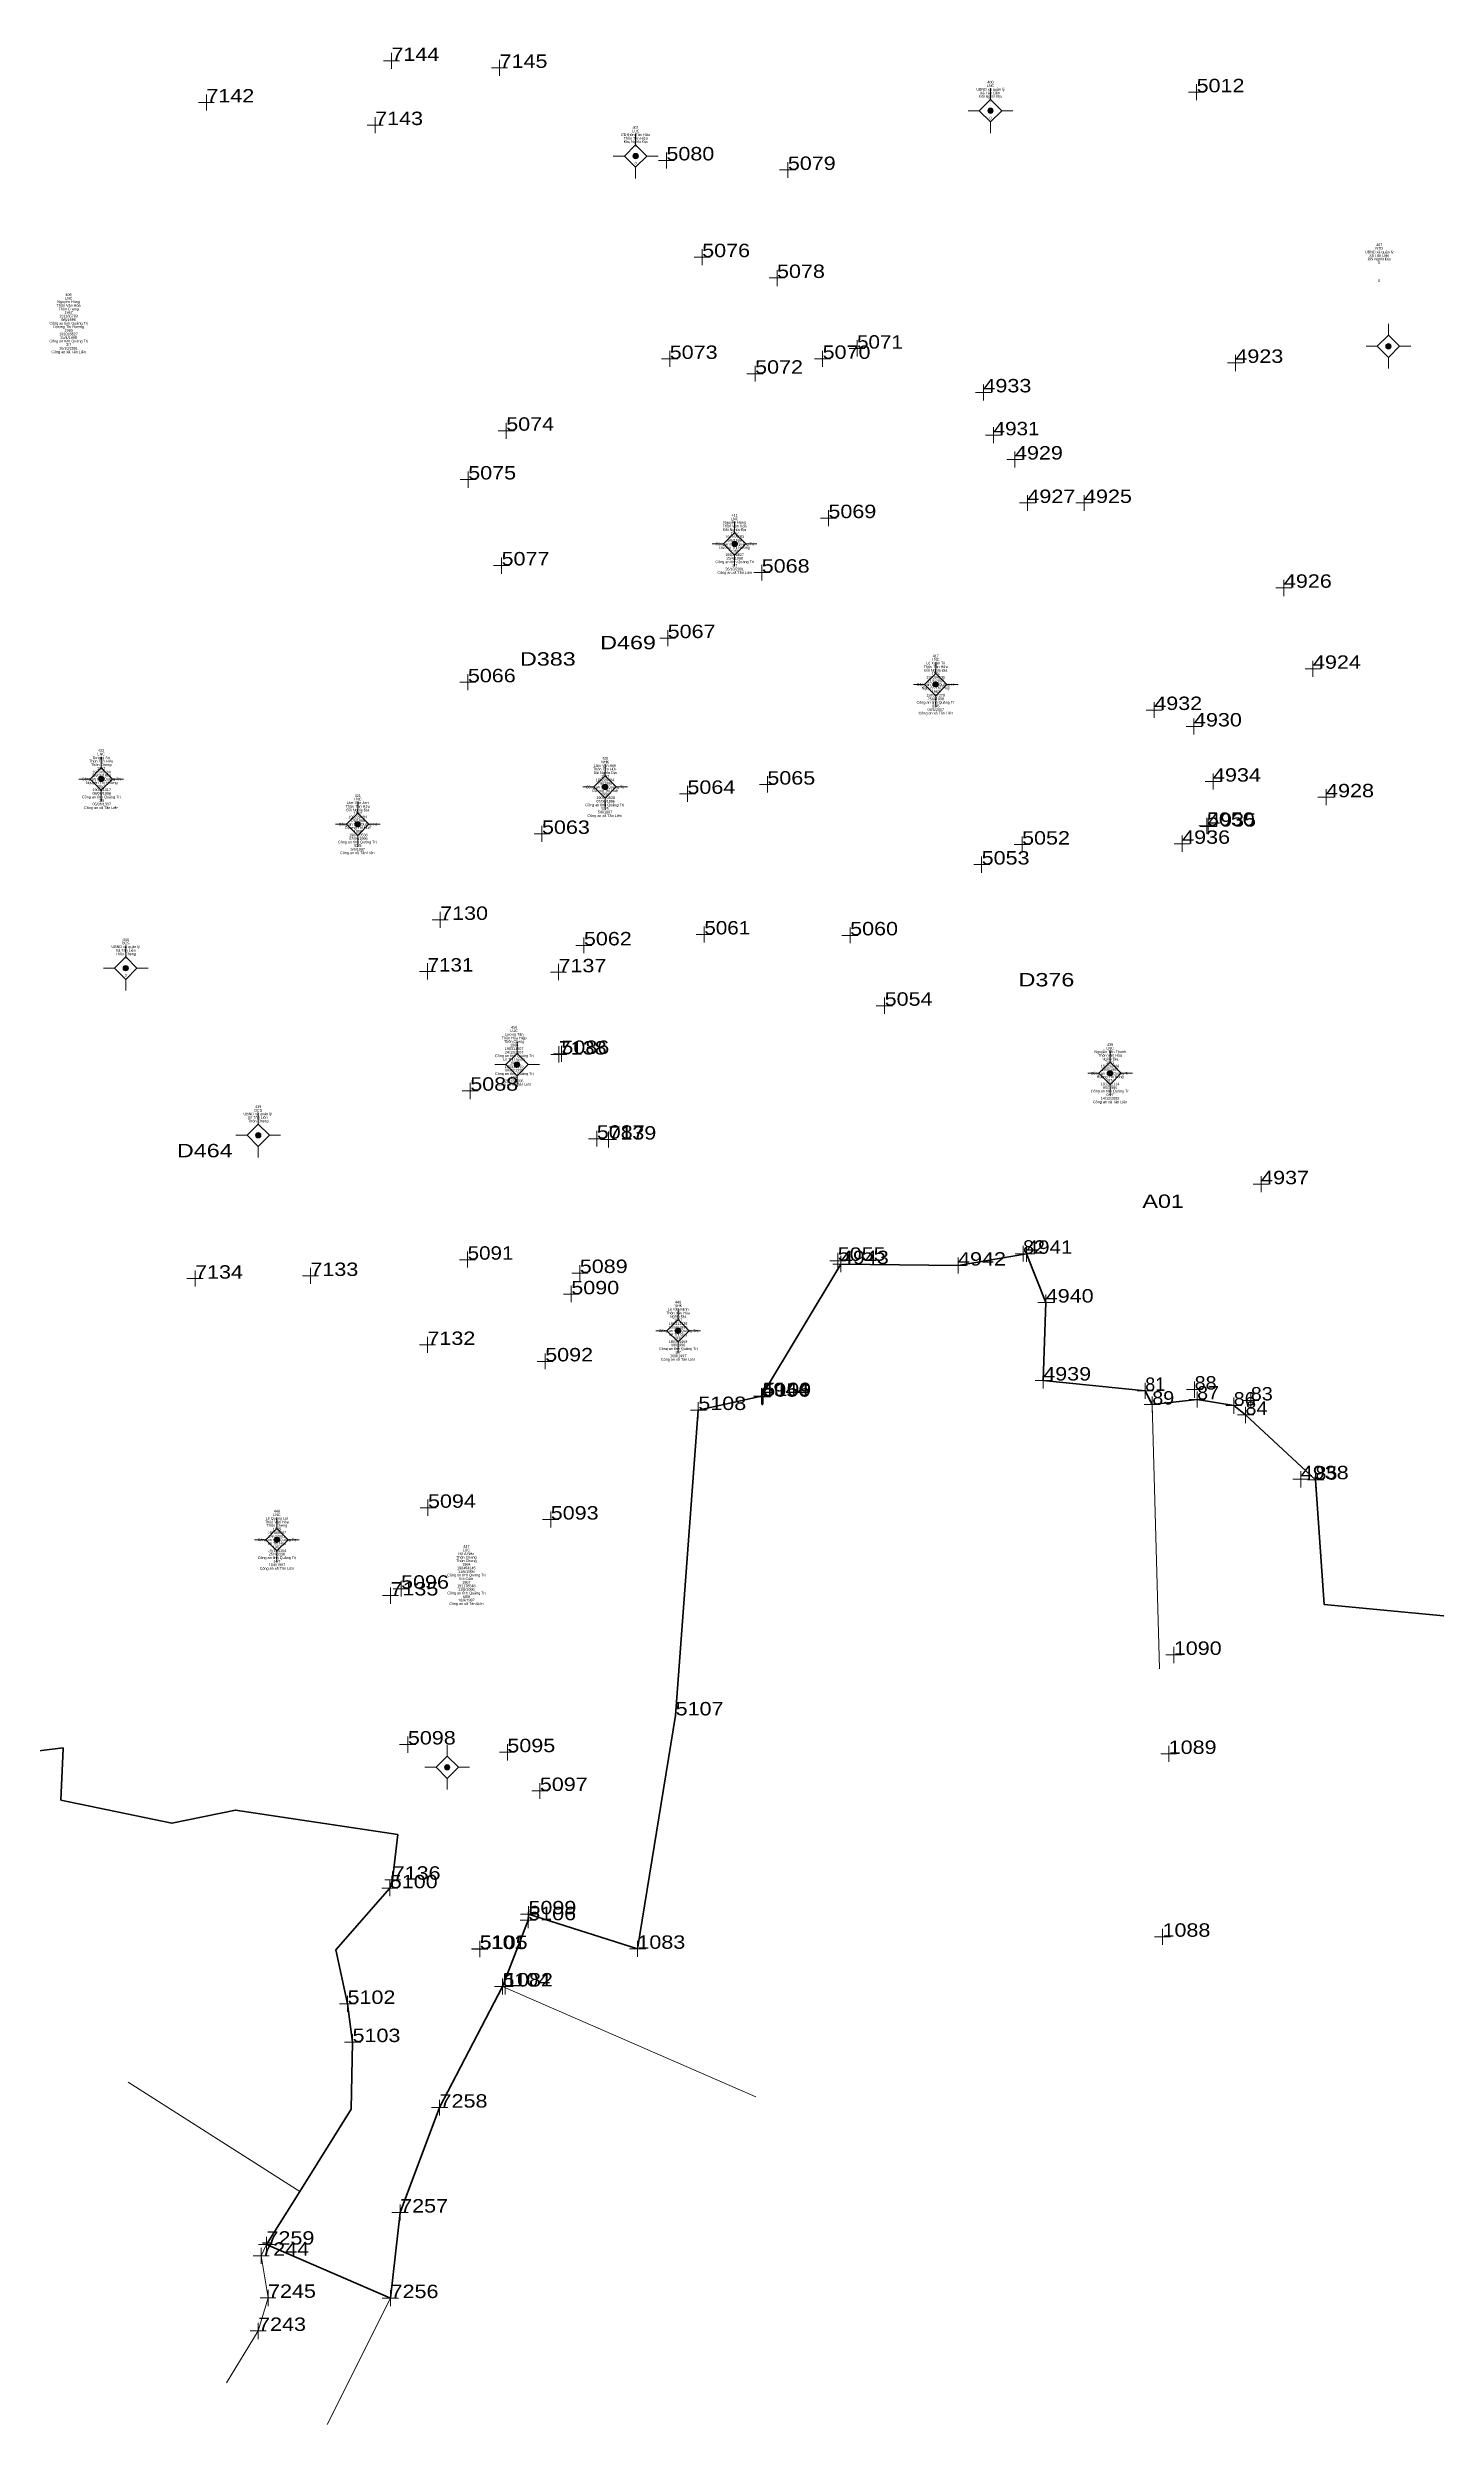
# Model space of a CAD drawing. Header units: metres. Extents: x 548949 to 550221, y 1836732 to 1838051.
# Drawn here: x 549618.3 to 549773.7, y 1836910.2 to 1837176 of the extents above; entities that cross this region are included whole.
import ezdxf
from ezdxf.enums import TextEntityAlignment as Align

# ---------------------------------------------------------------- set-up
doc = ezdxf.new("R2010")
doc.units = ezdxf.units.M
doc.header["$LTSCALE"] = 0.12
for name, color, linetype, lineweight in [('11', 7, 'Continuous', 13), ('4', 7, 'Continuous', 13), ('41', 7, 'Continuous', 13), ('52', 7, 'Continuous', 35)]:
    doc.layers.add(name, color=color, linetype=linetype, lineweight=lineweight)
doc.layers.add('15', color=7, linetype='Continuous')
doc.layers.add('5', color=7, linetype='Continuous')

msp = doc.modelspace()

# ---------------------------------------------------------------- hatches: boundary and pattern name
at = {"layer": '11'}
for points in [[(549724.0695, 1837168.89, 1), (549723.4695, 1837168.89, 1)], [(549684.3795, 1837163.82, 1), (549683.7795, 1837163.82, 1)], [(549768.5795, 1837142.55, 1), (549767.9795, 1837142.55, 1)], [(549695.4495, 1837120.45, 1), (549694.8495, 1837120.45, 1)], [(549717.9495, 1837104.73, 1), (549717.3495, 1837104.73, 1)], [(549624.5995, 1837094.16, 1), (549623.9995, 1837094.16, 1)], [(549680.9595, 1837093.27, 1), (549680.3595, 1837093.27, 1)], [(549653.2995, 1837089.11, 1), (549652.6995, 1837089.11, 1)], [(549627.3395, 1837073.01, 1), (549626.7395, 1837073.01, 1)], [(549671.1195, 1837062.23, 1), (549670.5195, 1837062.23, 1)], [(549737.4495, 1837061.26, 1), (549736.8495, 1837061.26, 1)], [(549642.1595, 1837054.32, 1), (549641.5595, 1837054.32, 1)], [(549689.1295, 1837032.46, 1), (549688.5295, 1837032.46, 1)], [(549644.2495, 1837009.09, 1), (549643.6495, 1837009.09, 1)], [(549663.2995, 1836983.65, 1), (549662.6995, 1836983.65, 1)]]:
    msp.add_hatch(color=256, dxfattribs=at).paths.add_polyline_path(points)

# ---------------------------------------------------------------- linework, layer by layer
for p, q in [((549723.77, 1837171.39), (549723.77, 1837170.14)), ((549722.52, 1837168.89), (549721.27, 1837168.89)), ((549723.77, 1837167.64), (549723.77, 1837166.39)), ((549726.27, 1837168.89), (549725.02, 1837168.89)), ((549684.08, 1837166.32), (549684.08, 1837165.07)), ((549682.83, 1837163.82), (549681.58, 1837163.82)), ((549684.08, 1837162.57), (549684.08, 1837161.32)), ((549686.58, 1837163.82), (549685.33, 1837163.82)), ((549768.28, 1837145.05), (549768.28, 1837143.8)), ((549767.03, 1837142.55), (549765.78, 1837142.55)), ((549768.28, 1837141.3), (549768.28, 1837140.05)), ((549770.78, 1837142.55), (549769.53, 1837142.55)), ((549695.15, 1837122.95), (549695.15, 1837121.7)), ((549693.9, 1837120.45), (549692.65, 1837120.45)), ((549697.65, 1837120.45), (549696.4, 1837120.45)), ((549695.15, 1837119.2), (549695.15, 1837117.95)), ((549717.65, 1837107.23), (549717.65, 1837105.98)), ((549716.4, 1837104.73), (549715.15, 1837104.73)), ((549717.65, 1837103.48), (549717.65, 1837102.23)), ((549720.15, 1837104.73), (549718.9, 1837104.73)), ((549624.3, 1837096.66), (549624.3, 1837095.41)), ((549680.66, 1837095.77), (549680.66, 1837094.52)), ((549623.05, 1837094.16), (549621.8, 1837094.16)), ((549624.3, 1837092.91), (549624.3, 1837091.66)), ((549626.8, 1837094.16), (549625.55, 1837094.16)), ((549679.41, 1837093.27), (549678.16, 1837093.27)), ((549683.16, 1837093.27), (549681.91, 1837093.27)), ((549653, 1837091.61), (549653, 1837090.36)), ((549680.66, 1837092.02), (549680.66, 1837090.77)), ((549651.75, 1837089.11), (549650.5, 1837089.11)), ((549653, 1837087.86), (549653, 1837086.61)), ((549655.5, 1837089.11), (549654.25, 1837089.11)), ((549627.04, 1837075.51), (549627.04, 1837074.26)), ((549625.79, 1837073.01), (549624.54, 1837073.01)), ((549627.04, 1837071.76), (549627.04, 1837070.51)), ((549629.54, 1837073.01), (549628.29, 1837073.01)), ((549670.82, 1837064.73), (549670.82, 1837063.48)), ((549737.15, 1837063.76), (549737.15, 1837062.51)), ((549669.57, 1837062.23), (549668.32, 1837062.23)), ((549670.82, 1837060.98), (549670.82, 1837059.73)), ((549673.32, 1837062.23), (549672.07, 1837062.23)), ((549735.9, 1837061.26), (549734.65, 1837061.26)), ((549739.65, 1837061.26), (549738.4, 1837061.26)), ((549737.15, 1837060.01), (549737.15, 1837058.76)), ((549641.86, 1837056.82), (549641.86, 1837055.57)), ((549640.61, 1837054.32), (549639.36, 1837054.32)), ((549641.86, 1837053.07), (549641.86, 1837051.82)), ((549644.36, 1837054.32), (549643.11, 1837054.32)), ((549688.83, 1837034.96), (549688.83, 1837033.71)), ((549687.58, 1837032.46), (549686.33, 1837032.46)), ((549691.33, 1837032.46), (549690.08, 1837032.46)), ((549688.83, 1837031.21), (549688.83, 1837029.96)), ((549643.95, 1837011.59), (549643.95, 1837010.34)), ((549642.7, 1837009.09), (549641.45, 1837009.09)), ((549643.95, 1837007.84), (549643.95, 1837006.59)), ((549646.45, 1837009.09), (549645.2, 1837009.09)), ((549663, 1836986.15), (549663, 1836984.9)), ((549661.75, 1836983.65), (549660.5, 1836983.65)), ((549663, 1836982.4), (549663, 1836981.15)), ((549665.5, 1836983.65), (549664.25, 1836983.65))]:
    msp.add_line(p, q, dxfattribs=at)
for points in [[(549723.77, 1837170.14), (549722.52, 1837168.89), (549723.77, 1837167.64), (549725.02, 1837168.89)], [(549684.08, 1837165.07), (549682.83, 1837163.82), (549684.08, 1837162.57), (549685.33, 1837163.82)], [(549768.28, 1837143.8), (549767.03, 1837142.55), (549768.28, 1837141.3), (549769.53, 1837142.55)], [(549695.15, 1837121.7), (549693.9, 1837120.45), (549695.15, 1837119.2), (549696.4, 1837120.45)], [(549717.65, 1837105.98), (549716.4, 1837104.73), (549717.65, 1837103.48), (549718.9, 1837104.73)], [(549624.3, 1837095.41), (549623.05, 1837094.16), (549624.3, 1837092.91), (549625.55, 1837094.16)], [(549680.66, 1837094.52), (549679.41, 1837093.27), (549680.66, 1837092.02), (549681.91, 1837093.27)], [(549653, 1837090.36), (549651.75, 1837089.11), (549653, 1837087.86), (549654.25, 1837089.11)], [(549627.04, 1837074.26), (549625.79, 1837073.01), (549627.04, 1837071.76), (549628.29, 1837073.01)], [(549670.82, 1837063.48), (549669.57, 1837062.23), (549670.82, 1837060.98), (549672.07, 1837062.23)], [(549737.15, 1837062.51), (549735.9, 1837061.26), (549737.15, 1837060.01), (549738.4, 1837061.26)], [(549641.86, 1837055.57), (549640.61, 1837054.32), (549641.86, 1837053.07), (549643.11, 1837054.32)], [(549688.83, 1837033.71), (549687.58, 1837032.46), (549688.83, 1837031.21), (549690.08, 1837032.46)], [(549643.95, 1837010.34), (549642.7, 1837009.09), (549643.95, 1837007.84), (549645.2, 1837009.09)], [(549663, 1836984.9), (549661.75, 1836983.65), (549663, 1836982.4), (549664.25, 1836983.65)]]:
    msp.add_lwpolyline(points, close=True, dxfattribs=at)
for centre in [(549723.7695, 1837168.89), (549684.0795, 1837163.82), (549768.2795, 1837142.55), (549695.1495, 1837120.45), (549717.6495, 1837104.73), (549624.2995, 1837094.16), (549680.6595, 1837093.27), (549652.9995, 1837089.11), (549627.0395, 1837073.01), (549670.8195, 1837062.23), (549737.1495, 1837061.26), (549641.8595, 1837054.32), (549688.8295, 1837032.46), (549643.9495, 1837009.09), (549662.9995, 1836983.65)]:
    msp.add_circle(centre, 0.3, dxfattribs=at)
at = {"layer": '4'}
for p, q in [((549656.76, 1837173.57), (549656.76, 1837175.35)), ((549657.65, 1837174.46), (549655.87, 1837174.46)), ((549669.75, 1837173.69), (549667.97, 1837173.69)), ((549668.86, 1837172.8), (549668.86, 1837174.58)), ((549636.95, 1837169.82), (549635.17, 1837169.82)), ((549636.06, 1837168.93), (549636.06, 1837170.71)), ((549747.72, 1837170.96), (549745.93, 1837170.96)), ((549746.82, 1837170.07), (549746.82, 1837171.85)), ((549655.83, 1837167.29), (549654.05, 1837167.29)), ((549654.94, 1837166.4), (549654.94, 1837168.18)), ((549688.41, 1837163.34), (549686.63, 1837163.34)), ((549687.52, 1837162.45), (549687.52, 1837164.23)), ((549701.99, 1837162.27), (549700.18, 1837162.27)), ((549701.1, 1837161.38), (549701.1, 1837163.16)), ((549692.41, 1837152.52), (549690.63, 1837152.52)), ((549691.52, 1837151.63), (549691.52, 1837153.41)), ((549700.78, 1837150.19), (549699, 1837150.19)), ((549699.89, 1837149.26), (549699.89, 1837151.08)), ((549708.84, 1837141.4), (549708.84, 1837143.22)), ((549688.78, 1837141.14), (549686.96, 1837141.14)), ((549687.89, 1837140.25), (549687.89, 1837142.03)), ((549705.88, 1837141.15), (549704.1, 1837141.15)), ((549704.99, 1837140.26), (549704.99, 1837142.04)), ((549709.73, 1837142.29), (549707.95, 1837142.29)), ((549752.05, 1837140.7), (549750.27, 1837140.7)), ((549751.16, 1837139.78), (549751.16, 1837141.59)), ((549698.33, 1837139.49), (549696.52, 1837139.49)), ((549697.44, 1837138.6), (549697.44, 1837140.38)), ((549722.98, 1837136.48), (549722.98, 1837138.29)), ((549723.87, 1837137.4), (549722.09, 1837137.4)), ((549670.52, 1837133.11), (549668.71, 1837133.11)), ((549669.6, 1837132.22), (549669.6, 1837134)), ((549725.01, 1837132.6), (549723.2, 1837132.6)), ((549724.12, 1837131.71), (549724.12, 1837133.49)), ((549727.4, 1837129.89), (549725.61, 1837129.89)), ((549726.51, 1837129), (549726.51, 1837130.78)), ((549666.24, 1837127.66), (549664.46, 1837127.66)), ((549665.35, 1837126.74), (549665.35, 1837128.55)), ((549728.79, 1837125.03), (549727.01, 1837125.03)), ((549727.9, 1837124.14), (549727.9, 1837125.92)), ((549735.12, 1837125.03), (549733.3, 1837125.03)), ((549734.23, 1837124.14), (549734.23, 1837125.92)), ((549706.53, 1837123.34), (549704.75, 1837123.34)), ((549705.64, 1837122.45), (549705.64, 1837124.23)), ((549669.97, 1837118.05), (549668.19, 1837118.05)), ((549669.08, 1837117.12), (549669.08, 1837118.94)), ((549699.1, 1837117.24), (549697.29, 1837117.24)), ((549698.18, 1837116.35), (549698.18, 1837118.13)), ((549757.48, 1837115.55), (549755.7, 1837115.55)), ((549756.59, 1837114.62), (549756.59, 1837116.44)), ((549688.55, 1837109.92), (549686.77, 1837109.92)), ((549687.66, 1837109), (549687.66, 1837110.81)), ((549760.73, 1837106.49), (549758.95, 1837106.49)), ((549759.84, 1837105.6), (549759.84, 1837107.38)), ((549666.2, 1837104.98), (549664.42, 1837104.98)), ((549665.31, 1837104.09), (549665.31, 1837105.87)), ((549742.98, 1837101.88), (549741.2, 1837101.88)), ((549742.09, 1837100.99), (549742.09, 1837102.77)), ((549746.53, 1837099.15), (549746.53, 1837100.93)), ((549747.42, 1837100.04), (549745.64, 1837100.04)), ((549689.87, 1837091.62), (549689.87, 1837093.4)), ((549699.7, 1837093.54), (549697.92, 1837093.54)), ((549698.81, 1837092.65), (549698.81, 1837094.47)), ((549749.58, 1837093.87), (549747.77, 1837093.87)), ((549748.66, 1837092.98), (549748.66, 1837094.77)), ((549761.31, 1837091.23), (549761.31, 1837093.02)), ((549690.76, 1837092.51), (549688.98, 1837092.51)), ((549762.2, 1837092.12), (549760.38, 1837092.12)), ((549674.49, 1837088.03), (549672.71, 1837088.03)), ((549673.6, 1837087.14), (549673.6, 1837088.92)), ((549727.3, 1837085.94), (549727.3, 1837087.72)), ((549745.21, 1837086.03), (549745.21, 1837087.84)), ((549748.86, 1837088.93), (549747.08, 1837088.93)), ((549749.04, 1837088.84), (549747.23, 1837088.84)), ((549747.97, 1837088.04), (549747.97, 1837089.82)), ((549748.12, 1837087.95), (549748.12, 1837089.73)), ((549722.78, 1837083.68), (549722.78, 1837085.49)), ((549728.19, 1837086.83), (549726.41, 1837086.83)), ((549746.1, 1837086.92), (549744.32, 1837086.92)), ((549723.68, 1837084.6), (549721.89, 1837084.6)), ((549663.1, 1837078.41), (549661.32, 1837078.41)), ((549662.21, 1837077.52), (549662.21, 1837079.3)), ((549692.65, 1837076.78), (549690.86, 1837076.78)), ((549691.76, 1837075.89), (549691.76, 1837077.67)), ((549708.07, 1837075.79), (549708.07, 1837077.57)), ((549679.18, 1837075.56), (549677.4, 1837075.56)), ((549678.29, 1837074.67), (549678.29, 1837076.45)), ((549708.96, 1837076.68), (549707.14, 1837076.68)), ((549661.69, 1837072.63), (549659.91, 1837072.63)), ((549660.8, 1837071.74), (549660.8, 1837073.56)), ((549676.34, 1837072.55), (549674.56, 1837072.55)), ((549675.45, 1837071.66), (549675.45, 1837073.48)), ((549712.82, 1837068.81), (549711, 1837068.81)), ((549711.93, 1837067.92), (549711.93, 1837069.74)), ((549676.66, 1837063.42), (549674.88, 1837063.42)), ((549675.48, 1837062.46), (549675.48, 1837064.28)), ((549675.77, 1837062.53), (549675.77, 1837064.31)), ((549676.37, 1837063.35), (549674.59, 1837063.35)), ((549666.47, 1837059.31), (549664.69, 1837059.31)), ((549665.58, 1837058.38), (549665.58, 1837060.2)), ((549680.62, 1837053.94), (549678.8, 1837053.94)), ((549679.73, 1837053.05), (549679.73, 1837054.83)), ((549681.92, 1837053.84), (549680.14, 1837053.84)), ((549681.03, 1837052.95), (549681.03, 1837054.73)), ((549754.93, 1837048.85), (549753.15, 1837048.85)), ((549754.04, 1837047.96), (549754.04, 1837049.74)), ((549647.7, 1837037.7), (549647.7, 1837039.49)), ((549666.17, 1837040.41), (549664.39, 1837040.41)), ((549665.28, 1837039.52), (549665.28, 1837041.34)), ((549677.83, 1837038.03), (549677.83, 1837039.81)), ((549707.57, 1837040.29), (549705.79, 1837040.29)), ((549707.93, 1837039.92), (549706.12, 1837039.92)), ((549706.68, 1837039.4), (549706.68, 1837041.18)), ((549707.04, 1837039.03), (549707.04, 1837040.84)), ((549721.03, 1837039.75), (549719.22, 1837039.75)), ((549720.14, 1837038.86), (549720.14, 1837040.64)), ((549728.3, 1837041.08), (549726.52, 1837041.08)), ((549728.7, 1837041.07), (549726.88, 1837041.07)), ((549727.41, 1837040.19), (549727.41, 1837041.97)), ((549727.81, 1837040.18), (549727.81, 1837042)), ((549635.69, 1837038.29), (549633.88, 1837038.29)), ((549634.8, 1837037.4), (549634.8, 1837039.22)), ((549648.59, 1837038.59), (549646.81, 1837038.59)), ((549676.88, 1837035.65), (549676.88, 1837037.47)), ((549678.72, 1837038.92), (549676.94, 1837038.92)), ((549677.77, 1837036.54), (549675.99, 1837036.54)), ((549730.84, 1837035.62), (549729.06, 1837035.62)), ((549729.95, 1837034.73), (549729.95, 1837036.51)), ((549660.79, 1837029.99), (549660.79, 1837031.77)), ((549661.68, 1837030.88), (549659.9, 1837030.88)), ((549674.85, 1837029.04), (549673.07, 1837029.04)), ((549673.96, 1837028.15), (549673.96, 1837029.93)), ((549730.56, 1837026.9), (549728.78, 1837026.9)), ((549729.67, 1837026.01), (549729.67, 1837027.79)), ((549741.08, 1837024.85), (549741.08, 1837026.63)), ((549746.6, 1837024.96), (549746.6, 1837026.78)), ((549692.02, 1837023.6), (549690.2, 1837023.6)), ((549691.09, 1837022.68), (549691.09, 1837024.49)), ((549699.04, 1837025.15), (549697.26, 1837025.15)), ((549699.18, 1837025.09), (549697.36, 1837025.09)), ((549699.25, 1837025.16), (549697.44, 1837025.16)), ((549698.15, 1837024.22), (549698.15, 1837026.04)), ((549698.25, 1837024.16), (549698.25, 1837025.98)), ((549698.36, 1837024.27), (549698.36, 1837026.08)), ((549741.97, 1837025.74), (549740.19, 1837025.74)), ((549742.75, 1837024.21), (549740.94, 1837024.21)), ((549741.86, 1837023.32), (549741.86, 1837025.1)), ((549747.49, 1837025.89), (549745.71, 1837025.89)), ((549747.77, 1837024.78), (549745.99, 1837024.78)), ((549746.88, 1837023.89), (549746.88, 1837025.67)), ((549751.86, 1837024.1), (549750.08, 1837024.1)), ((549750.97, 1837023.18), (549750.97, 1837024.99)), ((549753.78, 1837024.67), (549751.96, 1837024.67)), ((549752.29, 1837022.14), (549752.29, 1837023.95)), ((549752.89, 1837023.78), (549752.89, 1837025.56)), ((549753.22, 1837023.06), (549751.4, 1837023.06)), ((549759.37, 1837015.86), (549757.59, 1837015.86)), ((549758.48, 1837014.94), (549758.48, 1837016.75)), ((549761.04, 1837015.81), (549759.22, 1837015.81)), ((549760.11, 1837014.92), (549760.11, 1837016.7)), ((549660.85, 1837011.78), (549660.85, 1837013.6)), ((549661.78, 1837012.67), (549659.96, 1837012.67)), ((549675.47, 1837011.35), (549673.66, 1837011.35)), ((549674.58, 1837010.46), (549674.58, 1837012.24)), ((549657.55, 1837002.86), (549655.77, 1837002.86)), ((549656.66, 1837001.94), (549656.66, 1837003.75)), ((549658.76, 1837003.62), (549656.95, 1837003.62)), ((549657.84, 1837002.73), (549657.84, 1837004.51)), ((549744.27, 1836995.3), (549744.27, 1836997.11)), ((549745.16, 1836996.22), (549743.38, 1836996.22)), ((549658.6, 1836985.28), (549658.6, 1836987.09)), ((549659.49, 1836986.2), (549657.68, 1836986.2)), ((549670.62, 1836985.34), (549668.84, 1836985.34)), ((549669.73, 1836984.41), (549669.73, 1836986.23)), ((549744.59, 1836985.14), (549742.81, 1836985.14)), ((549743.7, 1836984.25), (549743.7, 1836986.03)), ((549673.36, 1836980.11), (549673.36, 1836981.89)), ((549674.25, 1836981), (549672.47, 1836981)), ((549657.79, 1836971.08), (549656.01, 1836971.08)), ((549656.58, 1836969.23), (549656.58, 1836971.01)), ((549656.9, 1836970.19), (549656.9, 1836972)), ((549657.47, 1836970.12), (549655.69, 1836970.12)), ((549672.09, 1836966.32), (549672.09, 1836968.1)), ((549672.95, 1836966.55), (549671.17, 1836966.55)), ((549672.98, 1836967.21), (549671.2, 1836967.21)), ((549672.06, 1836965.66), (549672.06, 1836967.48)), ((549743.01, 1836963.78), (549743.01, 1836965.59)), ((549667.53, 1836963.34), (549665.72, 1836963.34)), ((549667.53, 1836963.32), (549665.75, 1836963.32)), ((549666.64, 1836962.45), (549666.64, 1836964.23)), ((549666.64, 1836962.43), (549666.64, 1836964.21)), ((549685.2, 1836963.35), (549683.38, 1836963.35)), ((549684.27, 1836962.46), (549684.27, 1836964.24)), ((549743.9, 1836964.7), (549742.12, 1836964.7)), ((549669.18, 1836958.25), (549669.18, 1836960.03)), ((549669.47, 1836958.25), (549669.47, 1836960.06)), ((549652.74, 1836957.19), (549650.96, 1836957.19)), ((549651.85, 1836956.3), (549651.85, 1836958.08)), ((549670.07, 1836959.14), (549668.29, 1836959.14)), ((549670.36, 1836959.14), (549668.58, 1836959.14)), ((549653.34, 1836952.92), (549651.52, 1836952.92)), ((549652.41, 1836952.03), (549652.41, 1836953.81)), ((549662.15, 1836944.7), (549662.15, 1836946.48)), ((549663.08, 1836945.59), (549661.26, 1836945.59)), ((549658.63, 1836933.86), (549656.81, 1836933.86)), ((549657.74, 1836932.97), (549657.74, 1836934.75)), ((549642.79, 1836929.38), (549642.79, 1836931.16)), ((549643.09, 1836929.03), (549641.31, 1836929.03)), ((549643.68, 1836930.27), (549641.9, 1836930.27)), ((549642.2, 1836928.14), (549642.2, 1836929.92)), ((549642.96, 1836923.4), (549642.96, 1836925.21)), ((549643.85, 1836924.32), (549642.07, 1836924.32)), ((549657.56, 1836924.29), (549655.74, 1836924.29)), ((549656.67, 1836923.4), (549656.67, 1836925.18)), ((549642.74, 1836920.62), (549640.96, 1836920.62)), ((549641.85, 1836919.69), (549641.85, 1836921.51))]:
    msp.add_line(p, q, dxfattribs=at)
at = {"layer": '41'}
for p, q in [((549741.86, 1837024.21), (549742.68, 1836994.66)), ((549697.53, 1836946.8), (549669.18, 1836959.14)), ((549627.33, 1836948.44), (549646.51, 1836936.2)), ((549656.67, 1836924.29), (549649.58, 1836910.16))]:
    msp.add_line(p, q, dxfattribs=at)
msp.add_lwpolyline([(549638.31, 1836914.82), (549641.85, 1836920.62), (549642.96, 1836924.32), (549642.2, 1836929.03), (549642.79, 1836930.27)], dxfattribs=at)
at = {"layer": '52'}
for points in [[(549707.04, 1837039.92), (549698.15, 1837025.15), (549691.09, 1837023.6), (549688.55, 1836989.45), (549684.27, 1836963.35), (549672.09, 1836967.21)], [(549741.86, 1837024.21), (549741.08, 1837025.74), (549729.67, 1837026.9), (549729.95, 1837035.62), (549727.81, 1837041.07), (549720.14, 1837039.75), (549707.04, 1837039.92)], [(549752.29, 1837023.06), (549750.97, 1837024.1), (549746.88, 1837024.78), (549741.86, 1837024.21)], [(549809.59, 1837011.05), (549810.89, 1836997.11), (549761.11, 1837001.85), (549760.11, 1837015.81), (549752.29, 1837023.06)], [(549620.03, 1836985.81), (549610.57, 1836984.68), (549581.01, 1836993.16), (549573.84, 1836998.87), (549576.2, 1837004.13), (549574.97, 1837011.09), (549568.33, 1837014.96)], [(549656.58, 1836970.12), (549656.9, 1836971.08), (549657.47, 1836976.12), (549639.32, 1836978.87), (549632.21, 1836977.39), (549619.8, 1836979.98), (549620.03, 1836985.75), (549620.03, 1836985.81)], [(549651.85, 1836957.19), (549650.54, 1836963.23), (549656.58, 1836970.12)], [(549672.09, 1836967.21), (549672.06, 1836966.55), (549669.18, 1836959.14)], [(549669.18, 1836959.14), (549662.15, 1836945.59), (549657.74, 1836933.86), (549656.67, 1836924.29), (549642.79, 1836930.27), (549646.51, 1836936.2)], [(549646.51, 1836936.2), (549652.27, 1836945.4), (549652.41, 1836952.92), (549651.85, 1836957.19)]]:
    msp.add_lwpolyline(points, dxfattribs=at)

# ---------------------------------------------------------------- texts
at = {"layer": '15'}
for s, p in [(' UBND xã quản lý ', (549723.765, 1837171.14)), ('Đồi Nghĩa Địa', (549723.77, 1837170.34)), ('Xã Tân Liên ', (549723.765, 1837170.74)), ('CĐ thôn Tân Hữu', (549684.08, 1837166.07)), ('Thôn Tân Hữu', (549684.075, 1837165.67)), ('Khe Nghĩa Địa', (549684.075, 1837165.27)), ('UBND xã quản lý', (549767.25, 1837152.95)), ('Đồi Nghĩa Địa', (549767.25, 1837152.15)), (' Xã Tân Liên ', (549767.25, 1837152.55)), ('Thôn Vân Hòa', (549620.645, 1837146.98)), ('Nguyễn Hùng', (549620.655, 1837147.38)), ('Thôn Cheng', (549620.655, 1837146.58)), ('191165783', (549620.645, 1837145.78)), ('Công an tỉnh Quảng Trị', (549620.655, 1837144.98)), ('Công an tỉnh Quảng Trị', (549620.655, 1837142.98)), ('Dương Thị Hương', (549620.655, 1837144.58)), ('191016827', (549620.645, 1837143.78)), ('25/4/1998', (549620.655, 1837143.38)), ('Công an xã Tân Liên', (549620.65, 1837141.78)), ('Thôn Vân Hòa', (549695.145, 1837122.3)), ('Đồi Nghĩa Địa', (549695.15, 1837121.9)), ('Nguyễn Hùng', (549695.155, 1837122.7)), ('Công an tỉnh Quảng Trị', (549695.155, 1837120.3)), ('Dương Thị Hương', (549695.155, 1837119.9)), ('191165783', (549695.145, 1837121.1)), ('191016827', (549695.145, 1837119.1)), ('Công an tỉnh Quảng Trị', (549695.155, 1837118.3)), ('Công an xã Tân Liên', (549695.15, 1837117.1)), ('25/4/1998', (549695.155, 1837118.7)), ('Thôn Tân Hữu', (549717.645, 1837106.58)), ('Đồi Nghĩa Địa', (549717.65, 1837106.18)), ('Lê Xuân Tri', (549717.65, 1837106.98)), ('Công an tỉnh Quảng Trị', (549717.655, 1837104.58)), ('Nguyễn Thị Thủy', (549717.65, 1837104.18)), ('197004530', (549717.645, 1837105.38)), ('197097279', (549717.645, 1837103.38)), ('21/6/2007', (549717.655, 1837104.98)), ('25/4/1998', (549717.655, 1837102.98)), ('Công an tỉnh Quảng Trị', (549717.655, 1837102.58)), ('Công an xã Tân Liên', (549717.65, 1837101.38)), ('08/5/2007', (549717.655, 1837101.78)), ('Thôn Tân Hữu', (549624.295, 1837096.01)), ('Thôn Cheng', (549624.305, 1837095.61)), ('Thôn Tân Hữu', (549680.655, 1837095.12)), ('Lâm Văn Anh', (549680.655, 1837095.52)), ('NHK', (549680.66, 1837095.92)), (' Công an tỉnh Quảng Trị ', (549624.3, 1837094.01)), (' Nguyễn Thị Hường', (549624.295, 1837093.61)), (' 197090750', (549624.3, 1837094.81)), (' 190411017', (549624.3, 1837092.81)), ('Công an tỉnh Quảng Trị', (549680.665, 1837093.12)), ('Dương Thị Huệ', (549680.66, 1837092.72)), ('Đồi Nghĩa Địa', (549680.66, 1837094.72)), ('190228484', (549680.655, 1837093.92)), ('7/6/1998', (549680.655, 1837093.52)), (' Công an tỉnh Quảng Trị ', (549624.3, 1837092.01)), (' Công an xã Tân Liên ', (549624.3, 1837090.81)), (' 05/06/1997', (549624.305, 1837091.21)), ('Thôn Tân Hữu', (549652.995, 1837090.96)), ('Đồi Nghĩa Địa', (549653, 1837090.56)), ('Lâm Văn Anh', (549652.995, 1837091.36)), ('190228484', (549652.995, 1837089.76)), ('Công an tỉnh Quảng Trị ', (549680.655, 1837091.12)), ('Công an xã Tân Liên ', (549680.66, 1837089.92)), (' 190470538', (549680.66, 1837091.92)), ('5/6/1997', (549680.655, 1837090.32)), ('Công an tỉnh Quảng Trị', (549653.005, 1837088.96)), ('Dương Thị Huệ', (549653, 1837088.56)), (' 190470538', (549653, 1837087.76)), ('7/6/1998', (549652.995, 1837089.36)), ('Công an tỉnh Quảng Trị ', (549652.995, 1837086.96)), ('Công an xã Tân Liên ', (549653, 1837085.76)), ('5/6/1997', (549652.995, 1837086.16)), ('UBND xã quản lý', (549627.04, 1837075.26)), ('Thôn Cheng', (549627.045, 1837074.46)), (' Xã Tân Liên ', (549627.04, 1837074.86)), ('Thôn Hòa Hiệp', (549670.49, 1837065.06)), ('Thôn Cheng', (549670.495, 1837064.66)), ('24/12/2007', (549670.485, 1837063.46)), ('190311507', (549670.485, 1837063.86)), ('Nguyễn Tấn Thanh', (549737.155, 1837063.51)), ('Thôn Vân Hòa', (549737.145, 1837063.11)), ('Công an tỉnh Quảng Trị', (549670.495, 1837063.06)), ('Công an tỉnh Quảng Trị', (549670.495, 1837061.06)), ('Lê Thị Huyền', (549670.485, 1837062.66)), ('190311470', (549670.485, 1837061.86)), ('Công an tỉnh Quảng Trị', (549737.155, 1837061.11)), ('Hoàng Thị Bông', (549737.155, 1837060.71)), ('191292068', (549737.145, 1837061.91)), ('29/5/1994', (549737.155, 1837061.51)), ('Nghĩa Địa', (549737.15, 1837062.71)), ('Công an xã Tân Liên', (549670.49, 1837059.86)), ('Công an tỉnh Quảng Trị', (549737.155, 1837059.11)), ('Công an xã Tân Liên', (549737.15, 1837057.91)), ('191292114', (549737.145, 1837059.91)), ('14/12/2005', (549737.145, 1837058.31)), ('UBND xã quản lý ', (549641.86, 1837056.57)), ('Xã Tân Liên ', (549641.855, 1837056.17)), ('Thôn Cheng', (549641.865, 1837055.77)), ('Thôn Vân Hòa', (549688.825, 1837034.31)), ('Lê Văn Minh', (549688.83, 1837034.71)), ('Nghĩa Địa', (549688.83, 1837033.91)), ('NHK', (549688.83, 1837035.11)), ('Công an tỉnh Quảng Trị', (549688.835, 1837032.31)), ('190311529', (549688.825, 1837033.11)), ('Lê Thị Quy', (549688.825, 1837031.91)), ('Công an tỉnh Quảng Trị', (549688.835, 1837030.31)), ('Công an xã Tân Liên', (549688.83, 1837029.11)), ('190311469', (549688.825, 1837031.11)), ('16/8/1997', (549688.835, 1837029.51)), ('Thôn Vân Hòa', (549643.945, 1837010.94)), ('Lê Quang Lợi', (549643.955, 1837011.34)), ('Thôn Cheng', (549643.955, 1837010.54)), ('Công an tỉnh Quảng Trị', (549643.955, 1837008.94)), ('197089167', (549643.945, 1837009.74)), ('197104164', (549643.945, 1837007.74)), ('Lê Thị Hóa', (549643.95, 1837008.54)), ('25/4/1998', (549643.955, 1837007.34)), ('Công an tỉnh Quảng Trị', (549643.955, 1837006.94)), ('Công an xã Tân Liên', (549643.95, 1837005.74)), ('10/8/1997', (549643.955, 1837006.14)), ('Công an tỉnh Quảng Trị', (549665.145, 1837004.99)), ('Thôn Cheng', (549665.145, 1837006.99)), ('Thôn Cheng', (549665.145, 1837006.59)), ('190464145', (549665.135, 1837005.79)), ('Công an tỉnh Quảng Trị', (549665.145, 1837002.99)), ('191178548', (549665.135, 1837003.79)), ('10/8/1997', (549665.145, 1837002.19)), ('Công an xã Tân Liên', (549665.14, 1837001.79))]:
    msp.add_text(s, height=0.3, dxfattribs=at).set_placement(p, align=Align.CENTER)
for s, width, p in [('LNC', 0.95, (549723.77, 1837171.54)), ('400', 0.95, (549723.77, 1837171.94)), ('0', 0.9, (549723.77, 1837169.94)), ('401', 0.85, (549684.08, 1837166.87)), ('0', 0.9, (549723.77, 1837167.94)), ('LUC', 0.95, (549684.08, 1837166.47)), ('0', 0.9, (549684.08, 1837164.87)), ('0', 0.9, (549684.08, 1837162.87)), ('407', 0.95, (549767.25, 1837153.75)), ('NTD', 0.95, (549767.25, 1837153.35)), ('0', 0.9, (549767.25, 1837151.75)), ('406', 0.95, (549620.645, 1837148.18)), ('0', 0.9, (549767.25, 1837149.75)), ('1967', 0.95, (549620.655, 1837146.18)), ('LNC', 0.95, (549620.65, 1837147.78)), ('9/6/1996', 0.95, (549620.65, 1837145.38)), ('1969', 0.95, (549620.655, 1837144.18)), ('26/10/2001', 0.95, (549620.655, 1837142.18)), ('3/7', 0.95, (549620.655, 1837142.58)), ('LNC', 0.95, (549695.15, 1837123.1)), ('411', 0.85, (549695.15, 1837123.5)), ('9/6/1996', 0.95, (549695.15, 1837120.7)), ('1967', 0.95, (549695.155, 1837121.5)), ('1969', 0.95, (549695.155, 1837119.5)), ('26/10/2001', 0.95, (549695.155, 1837117.5)), ('3/7', 0.95, (549695.155, 1837117.9)), ('1974', 0.95, (549717.655, 1837105.78)), ('LNC', 0.95, (549717.65, 1837107.38)), ('417', 0.95, (549717.65, 1837107.78)), ('1983', 0.95, (549717.655, 1837103.78)), ('83/6', 0.95, (549717.655, 1837102.18)), ('Dương An', 0.95, (549624.3, 1837096.41)), ('1952', 0.95, (549624.3, 1837095.21)), ('LNC', 0.95, (549624.3, 1837096.81)), ('422', 0.95, (549624.295, 1837097.21)), ('420', 0.95, (549680.66, 1837096.32)), (' 08/06/1996', 0.95, (549624.3, 1837094.41)), (' 08/06/1996', 0.95, (549624.3, 1837092.41)), ('1952', 0.95, (549624.3, 1837093.21)), ('1957', 0.95, (549680.665, 1837094.32)), (' 3/5', 0.95, (549624.3, 1837091.61)), ('1957', 0.95, (549653.005, 1837090.16)), ('LNC', 0.95, (549653, 1837091.76)), ('421', 0.85, (549653, 1837092.16)), (' 07/06/1996', 0.95, (549680.66, 1837091.52)), ('1958', 0.95, (549680.665, 1837092.32)), ('52/5', 0.95, (549680.66, 1837090.72)), (' 07/06/1996', 0.95, (549653, 1837087.36)), ('1958', 0.95, (549653.005, 1837088.16)), ('52/5', 0.95, (549653, 1837086.56)), ('DCS', 0.95, (549627.04, 1837075.66)), ('434', 0.95, (549627.04, 1837076.06)), ('0', 0.9, (549627.04, 1837074.06)), ('0', 0.9, (549627.04, 1837072.06)), ('LUC', 0.95, (549670.49, 1837065.86)), ('456', 0.95, (549670.485, 1837066.26)), ('Lương Tân', 0.95, (549670.495, 1837065.46)), ('1960', 0.95, (549670.495, 1837064.26)), ('LNC', 0.95, (549737.15, 1837063.91)), ('435', 0.95, (549737.15, 1837064.31)), ('08/06/1996', 0.95, (549670.49, 1837061.46)), ('1963', 0.95, (549670.495, 1837062.26)), ('10/4', 0.95, (549670.49, 1837060.66)), ('1971', 0.9, (549737.145, 1837062.31)), ('22/12/2006', 0.95, (549670.49, 1837060.26)), ('9/6/1996', 0.95, (549737.15, 1837059.51)), ('1974', 0.95, (549737.155, 1837060.31)), ('04/7', 0.95, (549737.15, 1837058.71)), ('DCS', 0.95, (549641.86, 1837056.97)), ('439', 0.95, (549641.86, 1837057.37)), ('446', 0.95, (549688.825, 1837035.51)), ('10/06/1996', 0.95, (549688.83, 1837032.71)), ('1936', 0.95, (549688.83, 1837031.51)), ('1937', 0.95, (549688.835, 1837033.51)), ('9/6/1996', 0.95, (549688.83, 1837030.71)), ('8/7', 0.95, (549688.835, 1837029.91)), ('1965', 0.95, (549643.955, 1837010.14)), ('LNC', 0.95, (549643.95, 1837011.74)), ('448', 0.95, (549643.95, 1837012.14)), ('24/7/2001', 0.95, (549643.945, 1837009.34)), ('1967', 0.95, (549643.955, 1837008.14)), ('Hồ A Nên', 0.95, (549665.135, 1837007.39)), ('LUC', 0.95, (549665.14, 1837007.79)), ('447', 0.95, (549665.14, 1837008.19)), ('14/7', 0.95, (549643.95, 1837006.54)), ('11/6/1996', 0.95, (549665.14, 1837005.39)), ('1964', 0.95, (549665.145, 1837006.19)), ('11/6/1996', 0.95, (549665.14, 1837003.39)), ('Mó Cúm', 0.95, (549665.145, 1837004.59)), ('1967', 0.95, (549665.145, 1837004.19)), ('68/9', 0.95, (549665.14, 1837002.59))]:
    msp.add_text(s, height=0.3, dxfattribs=dict(at, width=width)).set_placement(p, align=Align.CENTER)
at = {"layer": '5'}
for s, width, p in [('7144', 1.2, (549656.76, 1837174.46)), ('7145', 1.2, (549668.86, 1837173.69)), ('5012', 1.2, (549746.82, 1837170.96)), ('7142', 1.2, (549636.06, 1837169.82)), ('7143', 1.2, (549654.94, 1837167.29)), ('5080', 1.2, (549687.52, 1837163.34)), ('5079', 1.2, (549701.1, 1837162.27)), ('5076', 1.2, (549691.52, 1837152.52)), ('5078', 1.2, (549699.89, 1837150.19)), ('5071', 1.15, (549708.84, 1837142.29)), ('5073', 1.2, (549687.89, 1837141.14)), ('5072', 1.2, (549697.44, 1837139.49)), ('5070', 1.2, (549704.99, 1837141.15)), ('4923', 1.2, (549751.16, 1837140.7)), ('4933', 1.2, (549722.98, 1837137.4)), ('5074', 1.2, (549669.6, 1837133.11)), ('4931', 1.15, (549724.12, 1837132.6)), ('4929', 1.2, (549726.51, 1837129.89)), ('5075', 1.2, (549665.35, 1837127.66)), ('5069', 1.2, (549705.64, 1837123.34)), ('4927', 1.2, (549727.9, 1837125.03)), ('4925', 1.2, (549734.23, 1837125.03)), ('5077', 1.2, (549669.08, 1837118.05)), ('5068', 1.2, (549698.18, 1837117.24)), ('4926', 1.2, (549756.59, 1837115.55)), ('5067', 1.2, (549687.66, 1837109.92)), ('D469 ', 1.3, (549680.11, 1837108.67)), ('5066', 1.2, (549665.31, 1837104.98)), ('D383 ', 1.3, (549671.14, 1837106.84)), ('4924', 1.2, (549759.84, 1837106.49)), ('4932', 1.2, (549742.09, 1837101.88)), ('4930', 1.2, (549746.53, 1837100.04)), ('4934', 1.2, (549748.66, 1837093.87)), ('5064', 1.2, (549689.87, 1837092.51)), ('5065', 1.2, (549698.81, 1837093.54)), ('4928', 1.2, (549761.31, 1837092.12)), ('5050', 1.2, (549747.97, 1837088.93)), ('4935', 1.2, (549748.12, 1837088.84)), ('5063', 1.2, (549673.6, 1837088.03)), ('5052', 1.2, (549727.3, 1837086.83)), ('4936', 1.2, (549745.21, 1837086.92)), ('5053', 1.2, (549722.78, 1837084.6)), ('7130', 1.2, (549662.21, 1837078.41)), ('5062', 1.2, (549678.29, 1837075.56)), ('5061', 1.15, (549691.76, 1837076.78)), ('5060', 1.2, (549708.07, 1837076.68)), ('7131', 1.15, (549660.8, 1837072.63)), ('7137', 1.2, (549675.45, 1837072.55)), ('D376 ', 1.3, (549726.91, 1837070.97)), ('5054', 1.2, (549711.93, 1837068.81)), ('7138', 1.2, (549675.48, 1837063.35)), ('5086', 1.2, (549675.77, 1837063.42)), ('5088', 1.2, (549665.58, 1837059.31)), ('5087', 1.2, (549679.73, 1837053.94)), ('D464 ', 1.3, (549632.77, 1837051.86)), ('7139', 1.2, (549681.03, 1837053.84)), ('4937', 1.2, (549754.04, 1837048.85)), ('A01 ', 1.3, (549740.76, 1837046.2)), ('82', 1.1, (549727.41, 1837041.08)), ('4941', 1.15, (549727.81, 1837041.07)), ('7134', 1.2, (549634.8, 1837038.29)), ('7133', 1.2, (549647.7, 1837038.59)), ('5091', 1.15, (549665.28, 1837040.41)), ('5089', 1.2, (549677.83, 1837038.92)), ('5055', 1.2, (549706.68, 1837040.29)), ('4943', 1.2, (549707.04, 1837039.92)), ('4942', 1.2, (549720.14, 1837039.75)), ('5090', 1.2, (549676.88, 1837036.54)), ('4940', 1.2, (549729.95, 1837035.62)), ('7132', 1.2, (549660.79, 1837030.88)), ('5092', 1.2, (549673.96, 1837029.04)), ('4944', 1.2, (549698.15, 1837025.15)), ('5056', 1.2, (549698.25, 1837025.09)), ('5109', 1.2, (549698.36, 1837025.16)), ('4939', 1.2, (549729.67, 1837026.9)), ('88', 1.1, (549746.6, 1837025.89)), ('87', 1.1, (549746.88, 1837024.78)), ('5108', 1.2, (549691.09, 1837023.6)), ('89', 1.1, (549741.86, 1837024.21)), ('86', 1.1, (549750.97, 1837024.1)), ('84', 1.1, (549752.29, 1837023.06)), ('83', 1.1, (549752.89, 1837024.67)), ('4938', 1.2, (549758.48, 1837015.86)), ('85', 1.1, (549760.11, 1837015.81)), ('5094', 1.2, (549660.85, 1837012.67)), ('5093', 1.2, (549674.58, 1837011.35)), ('5096', 1.2, (549657.84, 1837003.62)), ('7135', 1.2, (549656.66, 1837002.86)), ('1090', 1.2, (549744.27, 1836996.22)), ('5107', 1.2, (549688.55, 1836989.45)), ('5098', 1.2, (549658.6, 1836986.2)), ('5095', 1.2, (549669.73, 1836985.34)), ('1089', 1.2, (549743.7, 1836985.14)), ('5097', 1.2, (549673.36, 1836981)), ('5100', 1.2, (549656.58, 1836970.12)), ('7136', 1.2, (549656.9, 1836971.08)), ('5106', 1.2, (549672.06, 1836966.55)), ('5099', 1.2, (549672.09, 1836967.21)), ('1088', 1.2, (549743.01, 1836964.7)), ('5101', 1.15, (549666.64, 1836963.34)), ('5105', 1.2, (549666.64, 1836963.32)), ('1083', 1.2, (549684.27, 1836963.35)), ('5104', 1.2, (549669.18, 1836959.14)), ('1082', 1.2, (549669.47, 1836959.14)), ('5102', 1.2, (549651.85, 1836957.19)), ('5103', 1.2, (549652.41, 1836952.92)), ('7258', 1.2, (549662.15, 1836945.59)), ('7257', 1.2, (549657.74, 1836933.86)), ('7244', 1.2, (549642.2, 1836929.03)), ('7259', 1.2, (549642.79, 1836930.27)), ('7245', 1.2, (549642.96, 1836924.32)), ('7256', 1.2, (549656.67, 1836924.29)), ('7243', 1.2, (549641.85, 1836920.62))]:
    msp.add_text(s, height=1.5, dxfattribs=dict(at, width=width)).set_placement(p)
msp.add_text('81', height=1.5, dxfattribs=at).set_placement((549741.08, 1837025.74))

doc.saveas('drawing.dxf')
